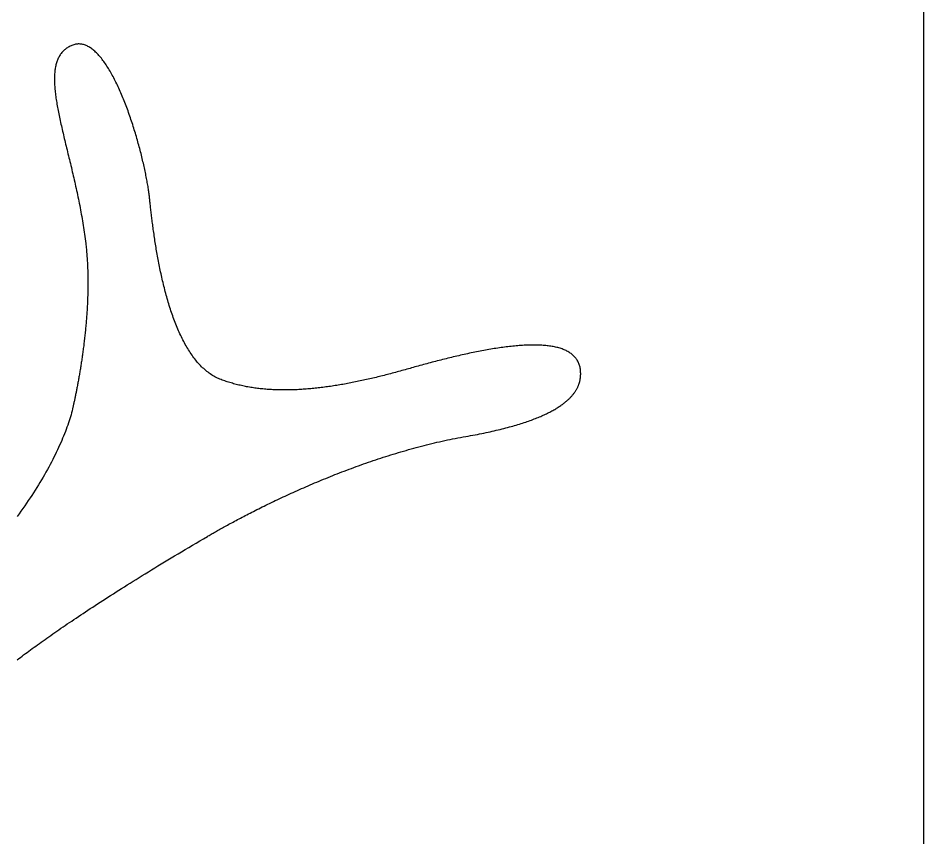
# Model space of a CAD drawing. Extents: x -220 to 640, y 0 to 300.
# Drawn here: x -64.38 to -20, y 213.33 to 253.51 of the extents above; entities that cross this region are included whole.
import ezdxf

# ---------------------------------------------------------------- set-up
doc = ezdxf.new("R2010")
doc.units = 0
doc.layers.get('0').update_dxf_attribs({"linetype": 'CONTINUOUS'})
doc.layers.add('FT_MACHINE', color=253, linetype='CONTINUOUS')

msp = doc.modelspace()

# ---------------------------------------------------------------- linework, layer by layer
for points in [[(-61.739, 252.177, 0), (-61.786, 252.157, 0), (-61.832, 252.135, 0), (-61.877, 252.112, 0), (-61.919, 252.088, 0), (-61.961, 252.063, 0), (-62.001, 252.037, 0), (-62.039, 252.009, 0), (-62.076, 251.98, 0), (-62.111, 251.95, 0), (-62.146, 251.919, 0), (-62.178, 251.887, 0), (-62.21, 251.853, 0), (-62.24, 251.819, 0), (-62.268, 251.783, 0), (-62.296, 251.746, 0), (-62.322, 251.708, 0), (-62.347, 251.669, 0), (-62.37, 251.629, 0), (-62.392, 251.588, 0), (-62.413, 251.545, 0), (-62.433, 251.502, 0), (-62.452, 251.458, 0), (-62.469, 251.412, 0), (-62.485, 251.366, 0), (-62.5, 251.318, 0), (-62.514, 251.269, 0), (-62.527, 251.22, 0), (-62.539, 251.169, 0), (-62.549, 251.117, 0), (-62.559, 251.065, 0), (-62.568, 251.011, 0), (-62.575, 250.956, 0), (-62.581, 250.901, 0), (-62.587, 250.844, 0), (-62.591, 250.786, 0), (-62.595, 250.728, 0), (-62.597, 250.668, 0), (-62.599, 250.608, 0), (-62.6, 250.547, 0), (-62.6, 250.484, 0), (-62.599, 250.421, 0), (-62.596, 250.357, 0), (-62.594, 250.292, 0), (-62.59, 250.226, 0), (-62.586, 250.16, 0), (-62.581, 250.092, 0), (-62.575, 250.024, 0), (-62.568, 249.954, 0), (-62.56, 249.884, 0), (-62.552, 249.813, 0), (-62.543, 249.741, 0), (-62.533, 249.669, 0), (-62.523, 249.595, 0), (-62.512, 249.521, 0), (-62.5, 249.446, 0), (-62.488, 249.37, 0), (-62.475, 249.293, 0), (-62.462, 249.216, 0), (-62.448, 249.138, 0), (-62.433, 249.059, 0), (-62.418, 248.979, 0), (-62.402, 248.899, 0), (-62.386, 248.818, 0), (-62.369, 248.736, 0), (-62.352, 248.653, 0), (-62.335, 248.57, 0), (-62.317, 248.486, 0), (-62.298, 248.401, 0), (-62.279, 248.316, 0), (-62.26, 248.23, 0), (-62.24, 248.143, 0), (-62.22, 248.056, 0), (-62.2, 247.968, 0), (-62.179, 247.879, 0), (-62.158, 247.79, 0), (-62.137, 247.7, 0), (-62.116, 247.609, 0), (-62.094, 247.518, 0), (-62.072, 247.426, 0), (-62.05, 247.334, 0), (-62.027, 247.241, 0), (-62.004, 247.147, 0), (-61.982, 247.053, 0), (-61.959, 246.958, 0), (-61.935, 246.863, 0), (-61.912, 246.767, 0), (-61.889, 246.671, 0), (-61.866, 246.574, 0), (-61.842, 246.477, 0), (-61.819, 246.379, 0), (-61.795, 246.281, 0), (-61.771, 246.182, 0), (-61.748, 246.083, 0), (-61.724, 245.983, 0), (-61.701, 245.882, 0), (-61.677, 245.782, 0), (-61.654, 245.68, 0), (-61.63, 245.579, 0), (-61.607, 245.477, 0), (-61.584, 245.374, 0), (-61.561, 245.271, 0), (-61.538, 245.168, 0), (-61.516, 245.064, 0), (-61.493, 244.96, 0), (-61.471, 244.855, 0), (-61.449, 244.75, 0), (-61.427, 244.645, 0), (-61.406, 244.539, 0), (-61.384, 244.433, 0), (-61.363, 244.326, 0), (-61.342, 244.22, 0), (-61.322, 244.112, 0), (-61.302, 244.005, 0), (-61.282, 243.897, 0), (-61.263, 243.789, 0), (-61.244, 243.681, 0), (-61.225, 243.572, 0), (-61.207, 243.463, 0), (-61.19, 243.354, 0), (-61.172, 243.244, 0), (-61.156, 243.135, 0), (-61.139, 243.025, 0), (-61.124, 242.914, 0), (-61.109, 242.804, 0), (-61.094, 242.693, 0), (-61.08, 242.582, 0), (-61.066, 242.471, 0)], [(-57.943, 244.729, 0), (-57.949, 244.782, 0), (-57.955, 244.836, 0), (-57.962, 244.892, 0), (-57.97, 244.949, 0), (-57.978, 245.007, 0), (-57.986, 245.067, 0), (-57.996, 245.128, 0), (-58.005, 245.19, 0), (-58.015, 245.253, 0), (-58.026, 245.317, 0), (-58.037, 245.382, 0), (-58.049, 245.449, 0), (-58.061, 245.516, 0), (-58.073, 245.584, 0), (-58.086, 245.654, 0), (-58.1, 245.724, 0), (-58.114, 245.796, 0), (-58.128, 245.868, 0), (-58.143, 245.941, 0), (-58.159, 246.015, 0), (-58.175, 246.089, 0), (-58.191, 246.165, 0), (-58.208, 246.241, 0), (-58.225, 246.318, 0), (-58.243, 246.395, 0), (-58.261, 246.473, 0), (-58.28, 246.552, 0), (-58.299, 246.631, 0), (-58.318, 246.711, 0), (-58.338, 246.792, 0), (-58.358, 246.873, 0), (-58.379, 246.954, 0), (-58.4, 247.036, 0), (-58.422, 247.118, 0), (-58.444, 247.2, 0), (-58.466, 247.283, 0), (-58.489, 247.366, 0), (-58.512, 247.45, 0), (-58.536, 247.533, 0), (-58.56, 247.617, 0), (-58.584, 247.701, 0), (-58.609, 247.785, 0), (-58.634, 247.87, 0), (-58.66, 247.954, 0), (-58.686, 248.038, 0), (-58.712, 248.123, 0), (-58.739, 248.207, 0), (-58.766, 248.291, 0), (-58.793, 248.376, 0), (-58.821, 248.46, 0), (-58.849, 248.544, 0), (-58.877, 248.628, 0), (-58.906, 248.712, 0), (-58.935, 248.795, 0), (-58.965, 248.878, 0), (-58.995, 248.961, 0), (-59.025, 249.044, 0), (-59.055, 249.126, 0), (-59.086, 249.208, 0), (-59.117, 249.289, 0), (-59.148, 249.37, 0), (-59.18, 249.451, 0), (-59.212, 249.531, 0), (-59.245, 249.61, 0), (-59.277, 249.689, 0), (-59.31, 249.767, 0), (-59.343, 249.845, 0), (-59.377, 249.922, 0), (-59.411, 249.998, 0), (-59.445, 250.074, 0), (-59.479, 250.149, 0), (-59.514, 250.223, 0), (-59.549, 250.296, 0), (-59.584, 250.368, 0), (-59.62, 250.44, 0), (-59.655, 250.51, 0), (-59.691, 250.58, 0), (-59.727, 250.648, 0), (-59.764, 250.716, 0), (-59.801, 250.783, 0), (-59.838, 250.848, 0), (-59.875, 250.913, 0), (-59.912, 250.976, 0), (-59.95, 251.038, 0), (-59.988, 251.099, 0), (-60.026, 251.159, 0), (-60.065, 251.218, 0), (-60.103, 251.275, 0), (-60.142, 251.331, 0), (-60.181, 251.385, 0), (-60.22, 251.438, 0), (-60.26, 251.49, 0), (-60.299, 251.541, 0), (-60.339, 251.59, 0), (-60.379, 251.637, 0), (-60.419, 251.683, 0), (-60.46, 251.727, 0), (-60.5, 251.77, 0), (-60.541, 251.811, 0), (-60.582, 251.85, 0), (-60.623, 251.888, 0), (-60.664, 251.924, 0), (-60.706, 251.958, 0), (-60.747, 251.991, 0), (-60.789, 252.022, 0), (-60.831, 252.051, 0), (-60.873, 252.078, 0), (-60.915, 252.103, 0), (-60.957, 252.126, 0), (-61, 252.147, 0), (-61.042, 252.166, 0), (-61.085, 252.183, 0), (-61.128, 252.199, 0), (-61.171, 252.212, 0), (-61.214, 252.222, 0), (-61.257, 252.231, 0), (-61.3, 252.238, 0), (-61.344, 252.242, 0), (-61.387, 252.244, 0), (-61.431, 252.244, 0), (-61.475, 252.242, 0), (-61.519, 252.237, 0), (-61.562, 252.23, 0), (-61.606, 252.22, 0), (-61.651, 252.208, 0), (-61.695, 252.194, 0), (-61.739, 252.177, 0)], [(-54.435, 235.792, 0), (-54.497, 235.816, 0), (-54.558, 235.842, 0), (-54.618, 235.87, 0), (-54.678, 235.9, 0), (-54.737, 235.931, 0), (-54.795, 235.963, 0), (-54.852, 235.998, 0), (-54.909, 236.034, 0), (-54.965, 236.071, 0), (-55.02, 236.111, 0), (-55.075, 236.151, 0), (-55.129, 236.193, 0), (-55.182, 236.237, 0), (-55.235, 236.282, 0), (-55.287, 236.329, 0), (-55.338, 236.376, 0), (-55.388, 236.426, 0), (-55.438, 236.476, 0), (-55.487, 236.528, 0), (-55.536, 236.581, 0), (-55.584, 236.636, 0), (-55.631, 236.692, 0), (-55.678, 236.749, 0), (-55.724, 236.807, 0), (-55.769, 236.866, 0), (-55.814, 236.927, 0), (-55.858, 236.989, 0), (-55.902, 237.051, 0), (-55.945, 237.115, 0), (-55.987, 237.18, 0), (-56.029, 237.246, 0), (-56.07, 237.313, 0), (-56.11, 237.381, 0), (-56.15, 237.45, 0), (-56.19, 237.52, 0), (-56.228, 237.591, 0), (-56.266, 237.663, 0), (-56.304, 237.735, 0), (-56.341, 237.809, 0), (-56.378, 237.883, 0), (-56.414, 237.958, 0), (-56.449, 238.034, 0), (-56.484, 238.11, 0), (-56.518, 238.187, 0), (-56.552, 238.265, 0), (-56.585, 238.344, 0), (-56.618, 238.423, 0), (-56.65, 238.503, 0), (-56.682, 238.584, 0), (-56.713, 238.665, 0), (-56.743, 238.747, 0), (-56.774, 238.829, 0), (-56.803, 238.911, 0), (-56.832, 238.995, 0), (-56.861, 239.078, 0), (-56.889, 239.162, 0), (-56.917, 239.247, 0), (-56.944, 239.332, 0), (-56.971, 239.417, 0), (-56.997, 239.502, 0), (-57.023, 239.588, 0), (-57.048, 239.674, 0), (-57.073, 239.761, 0), (-57.098, 239.847, 0), (-57.122, 239.934, 0), (-57.145, 240.021, 0), (-57.169, 240.109, 0), (-57.191, 240.196, 0), (-57.214, 240.283, 0), (-57.236, 240.371, 0), (-57.257, 240.459, 0), (-57.278, 240.546, 0), (-57.299, 240.634, 0), (-57.319, 240.722, 0), (-57.339, 240.809, 0), (-57.358, 240.897, 0), (-57.377, 240.984, 0), (-57.396, 241.072, 0), (-57.414, 241.159, 0), (-57.432, 241.246, 0), (-57.45, 241.333, 0), (-57.467, 241.42, 0), (-57.484, 241.507, 0), (-57.501, 241.593, 0), (-57.517, 241.679, 0), (-57.533, 241.765, 0), (-57.548, 241.85, 0), (-57.563, 241.935, 0), (-57.578, 242.02, 0), (-57.593, 242.105, 0), (-57.607, 242.188, 0), (-57.621, 242.272, 0), (-57.634, 242.355, 0), (-57.647, 242.438, 0), (-57.66, 242.52, 0), (-57.673, 242.601, 0), (-57.685, 242.682, 0), (-57.697, 242.762, 0), (-57.709, 242.842, 0), (-57.721, 242.921, 0), (-57.732, 243, 0), (-57.743, 243.077, 0), (-57.754, 243.154, 0), (-57.764, 243.231, 0), (-57.774, 243.306, 0), (-57.784, 243.381, 0), (-57.794, 243.455, 0), (-57.803, 243.528, 0), (-57.812, 243.601, 0), (-57.821, 243.672, 0), (-57.83, 243.743, 0), (-57.839, 243.812, 0), (-57.847, 243.881, 0), (-57.855, 243.949, 0), (-57.863, 244.015, 0), (-57.871, 244.081, 0), (-57.878, 244.146, 0), (-57.885, 244.209, 0), (-57.892, 244.272, 0), (-57.899, 244.333, 0), (-57.906, 244.393, 0), (-57.913, 244.452, 0), (-57.919, 244.51, 0), (-57.925, 244.567, 0), (-57.931, 244.622, 0), (-57.937, 244.676, 0), (-57.943, 244.729, 0)], [(-61.066, 242.471, 0), (-61.058, 242.399, 0), (-61.05, 242.327, 0), (-61.042, 242.255, 0), (-61.035, 242.183, 0), (-61.028, 242.111, 0), (-61.022, 242.038, 0), (-61.016, 241.965, 0), (-61.01, 241.893, 0), (-61.004, 241.82, 0), (-60.999, 241.747, 0), (-60.994, 241.674, 0), (-60.99, 241.601, 0), (-60.986, 241.528, 0), (-60.982, 241.454, 0), (-60.978, 241.381, 0), (-60.975, 241.308, 0), (-60.972, 241.234, 0), (-60.97, 241.161, 0), (-60.967, 241.087, 0), (-60.965, 241.013, 0), (-60.964, 240.94, 0), (-60.962, 240.866, 0), (-60.961, 240.793, 0), (-60.961, 240.719, 0), (-60.96, 240.645, 0), (-60.96, 240.572, 0), (-60.96, 240.498, 0), (-60.96, 240.424, 0), (-60.961, 240.351, 0), (-60.962, 240.277, 0), (-60.963, 240.204, 0), (-60.964, 240.13, 0), (-60.966, 240.057, 0), (-60.968, 239.984, 0), (-60.97, 239.911, 0), (-60.972, 239.837, 0), (-60.975, 239.764, 0), (-60.977, 239.691, 0), (-60.98, 239.619, 0), (-60.984, 239.546, 0), (-60.987, 239.473, 0), (-60.991, 239.401, 0), (-60.995, 239.328, 0), (-60.999, 239.256, 0), (-61.003, 239.184, 0), (-61.008, 239.112, 0), (-61.013, 239.04, 0), (-61.018, 238.969, 0), (-61.023, 238.897, 0), (-61.028, 238.826, 0), (-61.033, 238.755, 0), (-61.039, 238.684, 0), (-61.045, 238.614, 0), (-61.051, 238.543, 0), (-61.057, 238.473, 0), (-61.064, 238.403, 0), (-61.07, 238.333, 0), (-61.077, 238.263, 0), (-61.084, 238.194, 0), (-61.09, 238.125, 0), (-61.098, 238.056, 0), (-61.105, 237.988, 0), (-61.112, 237.92, 0), (-61.12, 237.852, 0), (-61.127, 237.784, 0), (-61.135, 237.717, 0), (-61.143, 237.649, 0), (-61.151, 237.583, 0), (-61.159, 237.516, 0), (-61.167, 237.45, 0), (-61.176, 237.384, 0), (-61.184, 237.319, 0), (-61.193, 237.254, 0), (-61.201, 237.189, 0), (-61.21, 237.125, 0), (-61.219, 237.061, 0), (-61.228, 236.997, 0), (-61.237, 236.934, 0), (-61.246, 236.871, 0), (-61.255, 236.808, 0), (-61.264, 236.746, 0), (-61.273, 236.684, 0), (-61.282, 236.623, 0), (-61.292, 236.562, 0), (-61.301, 236.502, 0), (-61.311, 236.442, 0), (-61.32, 236.382, 0), (-61.33, 236.323, 0), (-61.339, 236.265, 0), (-61.349, 236.206, 0), (-61.358, 236.149, 0), (-61.368, 236.091, 0), (-61.378, 236.035, 0), (-61.387, 235.979, 0), (-61.397, 235.923, 0), (-61.407, 235.868, 0), (-61.416, 235.813, 0), (-61.426, 235.759, 0), (-61.436, 235.705, 0), (-61.446, 235.652, 0), (-61.455, 235.599, 0), (-61.465, 235.547, 0), (-61.475, 235.496, 0), (-61.484, 235.445, 0), (-61.494, 235.395, 0), (-61.504, 235.345, 0), (-61.513, 235.296, 0), (-61.523, 235.247, 0), (-61.532, 235.199, 0), (-61.541, 235.152, 0), (-61.551, 235.105, 0), (-61.56, 235.059, 0), (-61.569, 235.013, 0), (-61.579, 234.969, 0), (-61.588, 234.924, 0), (-61.597, 234.881, 0), (-61.606, 234.838, 0), (-61.615, 234.796, 0), (-61.623, 234.754, 0), (-61.632, 234.713, 0), (-61.641, 234.673, 0), (-61.65, 234.633, 0), (-61.658, 234.595, 0), (-61.666, 234.556, 0), (-61.675, 234.519, 0), (-61.683, 234.482, 0), (-61.691, 234.446, 0)], [(-36.825, 236.248, 0), (-36.831, 236.299, 0), (-36.838, 236.348, 0), (-36.848, 236.396, 0), (-36.859, 236.443, 0), (-36.871, 236.489, 0), (-36.886, 236.533, 0), (-36.902, 236.576, 0), (-36.919, 236.619, 0), (-36.938, 236.66, 0), (-36.959, 236.7, 0), (-36.981, 236.738, 0), (-37.005, 236.776, 0), (-37.03, 236.813, 0), (-37.057, 236.848, 0), (-37.085, 236.882, 0), (-37.115, 236.916, 0), (-37.146, 236.948, 0), (-37.179, 236.979, 0), (-37.213, 237.009, 0), (-37.248, 237.039, 0), (-37.285, 237.067, 0), (-37.323, 237.094, 0), (-37.362, 237.12, 0), (-37.403, 237.145, 0), (-37.445, 237.169, 0), (-37.488, 237.192, 0), (-37.533, 237.214, 0), (-37.578, 237.236, 0), (-37.625, 237.256, 0), (-37.673, 237.275, 0), (-37.723, 237.294, 0), (-37.773, 237.311, 0), (-37.825, 237.328, 0), (-37.878, 237.344, 0), (-37.932, 237.359, 0), (-37.987, 237.373, 0), (-38.043, 237.386, 0), (-38.1, 237.398, 0), (-38.158, 237.409, 0), (-38.218, 237.42, 0), (-38.278, 237.43, 0), (-38.339, 237.439, 0), (-38.401, 237.447, 0), (-38.465, 237.454, 0), (-38.529, 237.461, 0), (-38.594, 237.467, 0), (-38.66, 237.472, 0), (-38.726, 237.476, 0), (-38.794, 237.48, 0), (-38.862, 237.483, 0), (-38.932, 237.485, 0), (-39.002, 237.486, 0), (-39.073, 237.487, 0), (-39.145, 237.487, 0), (-39.217, 237.487, 0), (-39.29, 237.485, 0), (-39.364, 237.483, 0), (-39.439, 237.481, 0), (-39.514, 237.478, 0), (-39.59, 237.474, 0), (-39.667, 237.469, 0), (-39.744, 237.464, 0), (-39.822, 237.459, 0), (-39.9, 237.452, 0), (-39.979, 237.446, 0), (-40.059, 237.438, 0), (-40.139, 237.43, 0), (-40.22, 237.422, 0), (-40.301, 237.413, 0), (-40.383, 237.403, 0), (-40.465, 237.393, 0), (-40.547, 237.383, 0), (-40.63, 237.372, 0), (-40.714, 237.36, 0), (-40.797, 237.348, 0), (-40.882, 237.336, 0), (-40.966, 237.323, 0), (-41.051, 237.309, 0), (-41.136, 237.295, 0), (-41.222, 237.281, 0), (-41.308, 237.266, 0), (-41.394, 237.251, 0), (-41.48, 237.236, 0), (-41.567, 237.22, 0), (-41.653, 237.204, 0), (-41.74, 237.187, 0), (-41.828, 237.17, 0), (-41.915, 237.153, 0), (-42.002, 237.136, 0), (-42.09, 237.118, 0), (-42.178, 237.099, 0), (-42.266, 237.081, 0), (-42.353, 237.062, 0), (-42.441, 237.043, 0), (-42.529, 237.024, 0), (-42.617, 237.004, 0), (-42.705, 236.984, 0), (-42.793, 236.964, 0), (-42.881, 236.944, 0), (-42.969, 236.923, 0), (-43.057, 236.902, 0), (-43.145, 236.881, 0), (-43.233, 236.86, 0), (-43.32, 236.839, 0), (-43.407, 236.817, 0), (-43.495, 236.795, 0), (-43.582, 236.773, 0), (-43.669, 236.751, 0), (-43.755, 236.729, 0), (-43.842, 236.707, 0), (-43.928, 236.685, 0), (-44.014, 236.662, 0), (-44.099, 236.64, 0), (-44.184, 236.617, 0), (-44.27, 236.594, 0), (-44.354, 236.572, 0), (-44.438, 236.549, 0), (-44.522, 236.526, 0), (-44.606, 236.503, 0), (-44.689, 236.48, 0), (-44.772, 236.457, 0), (-44.854, 236.435, 0), (-44.936, 236.412, 0), (-45.017, 236.389, 0), (-45.098, 236.366, 0), (-45.178, 236.343, 0), (-45.258, 236.32, 0)], [(-45.258, 236.32, 0), (-45.337, 236.298, 0), (-45.416, 236.275, 0), (-45.496, 236.253, 0), (-45.575, 236.231, 0), (-45.654, 236.209, 0), (-45.734, 236.187, 0), (-45.813, 236.166, 0), (-45.892, 236.144, 0), (-45.971, 236.123, 0), (-46.05, 236.102, 0), (-46.129, 236.081, 0), (-46.208, 236.061, 0), (-46.287, 236.04, 0), (-46.366, 236.02, 0), (-46.444, 236, 0), (-46.523, 235.98, 0), (-46.602, 235.96, 0), (-46.68, 235.941, 0), (-46.759, 235.922, 0), (-46.837, 235.903, 0), (-46.916, 235.884, 0), (-46.994, 235.865, 0), (-47.072, 235.847, 0), (-47.15, 235.829, 0), (-47.228, 235.811, 0), (-47.306, 235.794, 0), (-47.384, 235.776, 0), (-47.462, 235.759, 0), (-47.539, 235.742, 0), (-47.617, 235.726, 0), (-47.694, 235.709, 0), (-47.772, 235.693, 0), (-47.849, 235.677, 0), (-47.926, 235.662, 0), (-48.004, 235.647, 0), (-48.081, 235.632, 0), (-48.157, 235.617, 0), (-48.234, 235.602, 0), (-48.311, 235.588, 0), (-48.388, 235.574, 0), (-48.464, 235.56, 0), (-48.541, 235.547, 0), (-48.617, 235.534, 0), (-48.693, 235.521, 0), (-48.769, 235.509, 0), (-48.845, 235.497, 0), (-48.921, 235.485, 0), (-48.996, 235.473, 0), (-49.072, 235.462, 0), (-49.148, 235.451, 0), (-49.223, 235.44, 0), (-49.298, 235.43, 0), (-49.373, 235.42, 0), (-49.448, 235.41, 0), (-49.523, 235.401, 0), (-49.597, 235.392, 0), (-49.672, 235.383, 0), (-49.746, 235.375, 0), (-49.821, 235.367, 0), (-49.895, 235.359, 0), (-49.969, 235.352, 0), (-50.042, 235.345, 0), (-50.116, 235.339, 0), (-50.19, 235.332, 0), (-50.263, 235.326, 0), (-50.336, 235.321, 0), (-50.409, 235.316, 0), (-50.482, 235.311, 0), (-50.555, 235.307, 0), (-50.627, 235.303, 0), (-50.7, 235.299, 0), (-50.772, 235.296, 0), (-50.844, 235.293, 0), (-50.916, 235.29, 0), (-50.987, 235.288, 0), (-51.059, 235.286, 0), (-51.13, 235.285, 0), (-51.202, 235.284, 0), (-51.273, 235.284, 0), (-51.343, 235.283, 0), (-51.414, 235.284, 0), (-51.484, 235.284, 0), (-51.555, 235.285, 0), (-51.625, 235.287, 0), (-51.695, 235.289, 0), (-51.764, 235.291, 0), (-51.834, 235.294, 0), (-51.903, 235.297, 0), (-51.972, 235.301, 0), (-52.041, 235.305, 0), (-52.11, 235.31, 0), (-52.179, 235.315, 0), (-52.247, 235.32, 0), (-52.315, 235.326, 0), (-52.383, 235.332, 0), (-52.451, 235.339, 0), (-52.518, 235.346, 0), (-52.585, 235.354, 0), (-52.653, 235.362, 0), (-52.719, 235.371, 0), (-52.786, 235.38, 0), (-52.852, 235.389, 0), (-52.919, 235.4, 0), (-52.984, 235.41, 0), (-53.05, 235.421, 0), (-53.116, 235.433, 0), (-53.181, 235.445, 0), (-53.246, 235.457, 0), (-53.311, 235.47, 0), (-53.375, 235.484, 0), (-53.44, 235.497, 0), (-53.504, 235.512, 0), (-53.568, 235.527, 0), (-53.631, 235.542, 0), (-53.695, 235.558, 0), (-53.758, 235.575, 0), (-53.821, 235.592, 0), (-53.883, 235.61, 0), (-53.946, 235.628, 0), (-54.008, 235.646, 0), (-54.07, 235.666, 0), (-54.131, 235.685, 0), (-54.193, 235.705, 0), (-54.254, 235.726, 0), (-54.314, 235.748, 0), (-54.375, 235.769, 0), (-54.435, 235.792, 0)], [(-42.447, 233.005, 0), (-42.33, 233.025, 0), (-42.215, 233.046, 0), (-42.101, 233.067, 0), (-41.989, 233.088, 0), (-41.879, 233.109, 0), (-41.77, 233.131, 0), (-41.662, 233.152, 0), (-41.556, 233.174, 0), (-41.452, 233.196, 0), (-41.349, 233.218, 0), (-41.247, 233.24, 0), (-41.147, 233.262, 0), (-41.048, 233.285, 0), (-40.951, 233.307, 0), (-40.856, 233.33, 0), (-40.761, 233.353, 0), (-40.668, 233.376, 0), (-40.577, 233.399, 0), (-40.487, 233.423, 0), (-40.398, 233.446, 0), (-40.311, 233.47, 0), (-40.225, 233.493, 0), (-40.14, 233.517, 0), (-40.057, 233.541, 0), (-39.975, 233.565, 0), (-39.894, 233.589, 0), (-39.815, 233.614, 0), (-39.737, 233.638, 0), (-39.66, 233.663, 0), (-39.585, 233.688, 0), (-39.51, 233.712, 0), (-39.438, 233.737, 0), (-39.366, 233.762, 0), (-39.295, 233.787, 0), (-39.226, 233.812, 0), (-39.158, 233.838, 0), (-39.092, 233.863, 0), (-39.026, 233.889, 0), (-38.962, 233.914, 0), (-38.899, 233.94, 0), (-38.837, 233.966, 0), (-38.776, 233.991, 0), (-38.716, 234.017, 0), (-38.658, 234.043, 0), (-38.6, 234.069, 0), (-38.544, 234.095, 0), (-38.489, 234.122, 0), (-38.435, 234.148, 0), (-38.382, 234.174, 0), (-38.33, 234.201, 0), (-38.279, 234.227, 0), (-38.23, 234.254, 0), (-38.181, 234.28, 0), (-38.133, 234.307, 0), (-38.087, 234.334, 0), (-38.041, 234.36, 0), (-37.997, 234.387, 0), (-37.953, 234.414, 0), (-37.911, 234.441, 0), (-37.87, 234.468, 0), (-37.829, 234.495, 0), (-37.789, 234.522, 0), (-37.751, 234.549, 0), (-37.713, 234.576, 0), (-37.676, 234.603, 0), (-37.641, 234.63, 0), (-37.606, 234.657, 0), (-37.572, 234.685, 0), (-37.539, 234.712, 0), (-37.507, 234.739, 0), (-37.475, 234.766, 0), (-37.445, 234.794, 0), (-37.416, 234.821, 0), (-37.387, 234.848, 0), (-37.359, 234.875, 0), (-37.332, 234.903, 0), (-37.306, 234.93, 0), (-37.28, 234.957, 0), (-37.256, 234.985, 0), (-37.232, 235.012, 0), (-37.209, 235.039, 0), (-37.187, 235.067, 0), (-37.165, 235.094, 0), (-37.145, 235.121, 0), (-37.124, 235.148, 0), (-37.105, 235.176, 0), (-37.087, 235.203, 0), (-37.069, 235.23, 0), (-37.052, 235.257, 0), (-37.035, 235.284, 0), (-37.02, 235.311, 0), (-37.005, 235.338, 0), (-36.99, 235.365, 0), (-36.976, 235.392, 0), (-36.963, 235.419, 0), (-36.951, 235.446, 0), (-36.939, 235.473, 0), (-36.928, 235.5, 0), (-36.917, 235.527, 0), (-36.907, 235.554, 0), (-36.898, 235.58, 0), (-36.889, 235.607, 0), (-36.88, 235.633, 0), (-36.873, 235.66, 0), (-36.865, 235.686, 0), (-36.859, 235.713, 0), (-36.853, 235.739, 0), (-36.847, 235.765, 0), (-36.842, 235.792, 0), (-36.837, 235.818, 0), (-36.833, 235.844, 0), (-36.829, 235.87, 0), (-36.826, 235.896, 0), (-36.824, 235.921, 0), (-36.821, 235.947, 0), (-36.819, 235.973, 0), (-36.818, 235.998, 0), (-36.817, 236.024, 0), (-36.816, 236.049, 0), (-36.816, 236.074, 0), (-36.816, 236.1, 0), (-36.817, 236.125, 0), (-36.818, 236.15, 0), (-36.819, 236.174, 0), (-36.821, 236.199, 0), (-36.822, 236.224, 0), (-36.825, 236.248, 0)], [(-61.691, 234.446, 0), (-61.712, 234.355, 0), (-61.735, 234.262, 0), (-61.76, 234.167, 0), (-61.787, 234.07, 0), (-61.816, 233.972, 0), (-61.846, 233.873, 0), (-61.878, 233.772, 0), (-61.911, 233.669, 0), (-61.947, 233.566, 0), (-61.984, 233.461, 0), (-62.023, 233.354, 0), (-62.064, 233.246, 0), (-62.106, 233.137, 0), (-62.151, 233.027, 0), (-62.197, 232.916, 0), (-62.244, 232.804, 0), (-62.293, 232.69, 0), (-62.344, 232.575, 0), (-62.397, 232.46, 0), (-62.451, 232.343, 0), (-62.507, 232.226, 0), (-62.565, 232.107, 0), (-62.624, 231.988, 0), (-62.685, 231.868, 0), (-62.748, 231.747, 0), (-62.812, 231.625, 0), (-62.878, 231.502, 0), (-62.945, 231.379, 0), (-63.014, 231.255, 0), (-63.085, 231.131, 0), (-63.157, 231.006, 0), (-63.231, 230.88, 0), (-63.307, 230.754, 0), (-63.384, 230.628, 0), (-63.462, 230.501, 0), (-63.543, 230.373, 0), (-63.624, 230.246, 0), (-63.708, 230.117, 0), (-63.792, 229.989, 0), (-63.879, 229.86, 0), (-63.967, 229.732, 0), (-64.056, 229.603, 0), (-64.147, 229.473, 0), (-64.24, 229.344, 0), (-64.334, 229.215, 0), (-64.429, 229.085, 0)], [(-55.108, 228.104, 0), (-55.063, 228.13, 0), (-55.017, 228.157, 0), (-54.97, 228.184, 0), (-54.922, 228.212, 0), (-54.872, 228.241, 0), (-54.821, 228.27, 0), (-54.769, 228.3, 0), (-54.715, 228.331, 0), (-54.661, 228.362, 0), (-54.605, 228.393, 0), (-54.548, 228.426, 0), (-54.49, 228.458, 0), (-54.43, 228.491, 0), (-54.37, 228.525, 0), (-54.308, 228.559, 0), (-54.245, 228.594, 0), (-54.181, 228.629, 0), (-54.115, 228.665, 0), (-54.049, 228.701, 0), (-53.982, 228.738, 0), (-53.913, 228.775, 0), (-53.843, 228.812, 0), (-53.773, 228.85, 0), (-53.701, 228.889, 0), (-53.628, 228.927, 0), (-53.554, 228.966, 0), (-53.479, 229.006, 0), (-53.403, 229.046, 0), (-53.326, 229.086, 0), (-53.248, 229.126, 0), (-53.169, 229.167, 0), (-53.089, 229.209, 0), (-53.008, 229.25, 0), (-52.926, 229.292, 0), (-52.843, 229.334, 0), (-52.76, 229.376, 0), (-52.675, 229.419, 0), (-52.589, 229.462, 0), (-52.502, 229.505, 0), (-52.415, 229.548, 0), (-52.326, 229.592, 0), (-52.237, 229.636, 0), (-52.147, 229.68, 0), (-52.056, 229.724, 0), (-51.964, 229.769, 0), (-51.871, 229.813, 0), (-51.777, 229.858, 0), (-51.683, 229.903, 0), (-51.587, 229.948, 0), (-51.491, 229.993, 0), (-51.394, 230.038, 0), (-51.297, 230.084, 0), (-51.198, 230.129, 0), (-51.099, 230.175, 0), (-50.999, 230.22, 0), (-50.898, 230.266, 0), (-50.797, 230.312, 0), (-50.694, 230.358, 0), (-50.591, 230.404, 0), (-50.488, 230.449, 0), (-50.383, 230.495, 0), (-50.278, 230.541, 0), (-50.172, 230.587, 0), (-50.066, 230.633, 0), (-49.959, 230.679, 0), (-49.851, 230.724, 0), (-49.743, 230.77, 0), (-49.634, 230.816, 0), (-49.524, 230.861, 0), (-49.414, 230.907, 0), (-49.303, 230.952, 0), (-49.192, 230.997, 0), (-49.08, 231.043, 0), (-48.967, 231.088, 0), (-48.854, 231.133, 0), (-48.74, 231.177, 0), (-48.626, 231.222, 0), (-48.511, 231.266, 0), (-48.396, 231.31, 0), (-48.28, 231.354, 0), (-48.164, 231.398, 0), (-48.047, 231.442, 0), (-47.93, 231.485, 0), (-47.812, 231.528, 0), (-47.694, 231.571, 0), (-47.575, 231.614, 0), (-47.456, 231.656, 0), (-47.337, 231.698, 0), (-47.217, 231.74, 0), (-47.096, 231.782, 0), (-46.975, 231.823, 0), (-46.854, 231.864, 0), (-46.733, 231.904, 0), (-46.611, 231.944, 0), (-46.489, 231.984, 0), (-46.366, 232.023, 0), (-46.243, 232.063, 0), (-46.12, 232.101, 0), (-45.996, 232.139, 0), (-45.873, 232.177, 0), (-45.748, 232.215, 0), (-45.624, 232.252, 0), (-45.499, 232.288, 0), (-45.374, 232.324, 0), (-45.249, 232.36, 0), (-45.123, 232.395, 0), (-44.997, 232.43, 0), (-44.871, 232.464, 0), (-44.745, 232.498, 0), (-44.619, 232.531, 0), (-44.492, 232.564, 0), (-44.365, 232.596, 0), (-44.238, 232.627, 0), (-44.111, 232.658, 0), (-43.984, 232.689, 0), (-43.856, 232.718, 0), (-43.728, 232.748, 0), (-43.601, 232.776, 0), (-43.473, 232.804, 0), (-43.345, 232.832, 0), (-43.217, 232.858, 0), (-43.089, 232.885, 0), (-42.96, 232.91, 0), (-42.832, 232.935, 0), (-42.704, 232.959, 0), (-42.575, 232.982, 0), (-42.447, 233.005, 0)], [(-64.428, 222.058, 0), (-64.349, 222.117, 0), (-64.269, 222.177, 0), (-64.188, 222.237, 0), (-64.107, 222.298, 0), (-64.025, 222.358, 0), (-63.942, 222.42, 0), (-63.858, 222.481, 0), (-63.773, 222.543, 0), (-63.687, 222.606, 0), (-63.6, 222.669, 0), (-63.513, 222.732, 0), (-63.424, 222.796, 0), (-63.335, 222.86, 0), (-63.244, 222.925, 0), (-63.153, 222.991, 0), (-63.06, 223.056, 0), (-62.967, 223.122, 0), (-62.872, 223.189, 0), (-62.776, 223.256, 0), (-62.679, 223.324, 0), (-62.581, 223.393, 0), (-62.482, 223.461, 0), (-62.382, 223.531, 0), (-62.281, 223.601, 0), (-62.178, 223.671, 0), (-62.074, 223.742, 0), (-61.969, 223.814, 0), (-61.863, 223.886, 0), (-61.755, 223.959, 0), (-61.646, 224.032, 0), (-61.536, 224.106, 0), (-61.424, 224.181, 0), (-61.311, 224.256, 0), (-61.197, 224.332, 0), (-61.081, 224.409, 0), (-60.965, 224.486, 0), (-60.846, 224.564, 0), (-60.726, 224.643, 0), (-60.605, 224.722, 0), (-60.482, 224.802, 0), (-60.358, 224.883, 0), (-60.232, 224.964, 0), (-60.104, 225.046, 0), (-59.975, 225.129, 0), (-59.845, 225.213, 0), (-59.713, 225.297, 0), (-59.579, 225.382, 0), (-59.444, 225.468, 0), (-59.307, 225.554, 0), (-59.168, 225.642, 0), (-59.028, 225.73, 0), (-58.886, 225.819, 0), (-58.742, 225.909, 0), (-58.597, 225.999, 0), (-58.449, 226.091, 0), (-58.3, 226.183, 0), (-58.15, 226.276, 0), (-57.997, 226.37, 0), (-57.843, 226.464, 0), (-57.686, 226.56, 0), (-57.528, 226.657, 0), (-57.368, 226.754, 0), (-57.206, 226.852, 0), (-57.042, 226.951, 0), (-56.877, 227.051, 0), (-56.709, 227.152, 0), (-56.539, 227.254, 0), (-56.367, 227.357, 0), (-56.194, 227.461, 0), (-56.018, 227.566, 0), (-55.84, 227.671, 0), (-55.66, 227.778, 0), (-55.478, 227.886, 0), (-55.294, 227.994, 0), (-55.108, 228.104, 0)]]:
    msp.add_polyline3d(points)
at = {"layer": 'FT_MACHINE'}
msp.add_lwpolyline([(-220, 0), (-20, 0), (-20, 300), (-220, 300)], close=True, dxfattribs=at)

doc.saveas('drawing.dxf')
